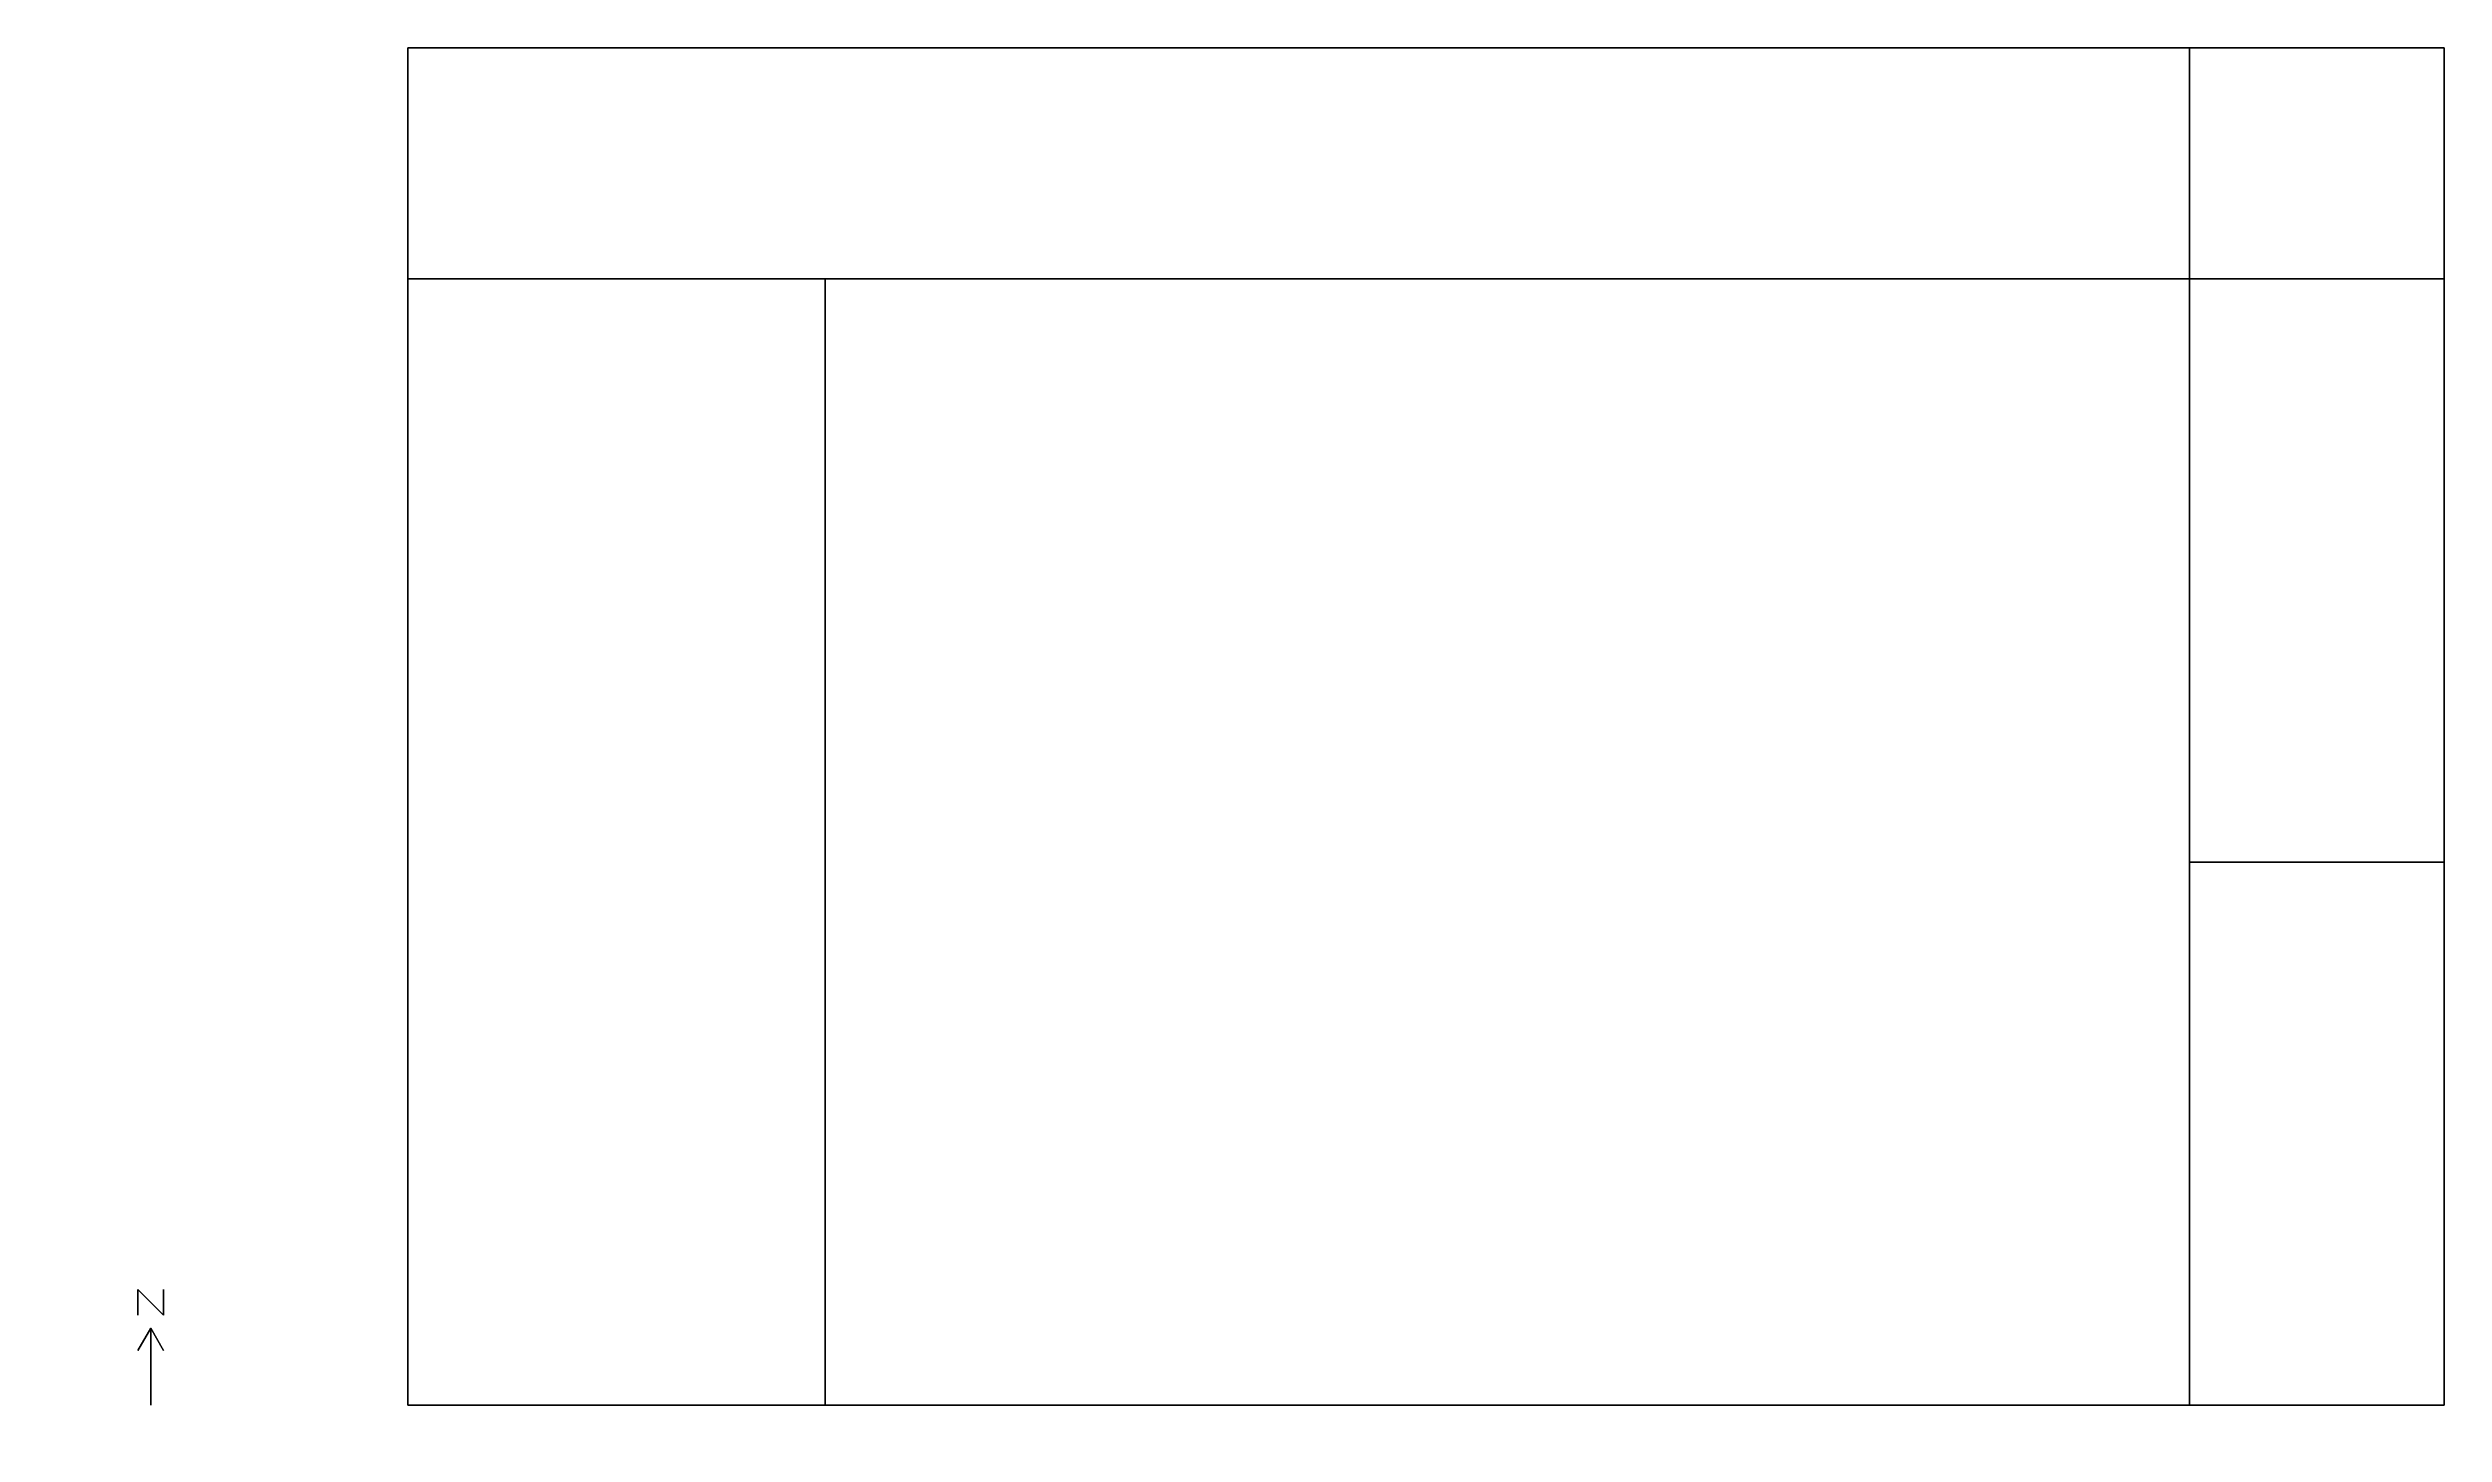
# Model space of a CAD drawing. Header units: metres. Extents: x -56.4 to 36.8, y -31.4 to 22.6.
import ezdxf

# ---------------------------------------------------------------- set-up
doc = ezdxf.new("R2010")
doc.units = ezdxf.units.M

msp = doc.modelspace()

# ---------------------------------------------------------------- linework, layer by layer
at = {"layer": '1', "color": 3}
for points in [[(-52.9038, -25.7429, 0.1), (-52.9038, -25.7429), (-52.9038, -26.7429), (-52.9038, -26.7429, 0.1)], [(-52.9038, -25.7429, 0.1), (-52.9038, -25.7429), (-51.9038, -26.7429), (-51.9038, -26.7429, 0.1)], [(-51.9038, -25.7429, 0.1), (-51.9038, -25.7429), (-51.9038, -26.7429), (-51.9038, -26.7429, 0.1)], [(-52.4038, -27.2429, 0.1), (-52.4038, -27.2429), (-52.9038, -28.1089), (-52.9038, -28.1089, 0.1)], [(-52.4038, -27.2429, 0.1), (-52.4038, -27.2429), (-52.4038, -30.2429), (-52.4038, -30.2429, 0.1)], [(-52.4038, -27.2429, 0.1), (-52.4038, -27.2429), (-51.9038, -28.1089), (-51.9038, -28.1089, 0.1)]]:
    msp.add_3dface(points, dxfattribs=at)
at = {"layer": 'BAKERY', "color": 43}
for points in [[(26.8875, -9.1251, 6.096), (26.8875, -9.1251), (26.8875, -30.2429), (26.8875, -30.2429, 6.096)], [(36.7863, -9.1251, 6.096), (36.7863, -9.1251), (26.8875, -9.1251), (26.8875, -9.1251, 6.096)], [(36.7863, -30.2429, 6.096), (36.7863, -30.2429), (36.7863, -9.1251), (36.7863, -9.1251, 6.096)], [(26.8875, -30.2429, 6.096), (26.8875, -30.2429), (36.7863, -30.2429), (36.7863, -30.2429, 6.096)]]:
    msp.add_3dface(points, dxfattribs=at)
at = {"layer": 'BAKERY', "color": 8}
msp.add_3dface([(36.7863, -9.1251), (36.7863, -30.2429), (26.8875, -30.2429), (26.8875, -9.1251)], dxfattribs=at)
at = {"layer": 'BAKERY', "color": 15}
msp.add_3dface([(26.8875, -9.1251, 6.096), (26.8875, -30.2429, 6.096), (36.7863, -30.2429, 6.096), (36.7863, -9.1251, 6.096)], dxfattribs=at)
at = {"layer": 'DELI', "color": 43}
for points in [[(26.8875, 13.5765, 6.096), (26.8875, 13.5765), (26.8875, -9.1251), (26.8875, -9.1251, 6.096)], [(36.7863, 13.5765, 6.096), (36.7863, 13.5765), (26.8875, 13.5765), (26.8875, 13.5765, 6.096)], [(36.7863, -9.1251, 6.096), (36.7863, -9.1251), (36.7863, 13.5765), (36.7863, 13.5765, 6.096)], [(26.8875, -9.1251, 6.096), (26.8875, -9.1251), (36.7863, -9.1251), (36.7863, -9.1251, 6.096)]]:
    msp.add_3dface(points, dxfattribs=at)
at = {"layer": 'DELI', "color": 8}
msp.add_3dface([(36.7863, 13.5765), (36.7863, -9.1251), (26.8875, -9.1251), (26.8875, 13.5765)], dxfattribs=at)
at = {"layer": 'DELI', "color": 15}
msp.add_3dface([(26.8875, 13.5765, 6.096), (26.8875, -9.1251, 6.096), (36.7863, -9.1251, 6.096), (36.7863, 13.5765, 6.096)], dxfattribs=at)
at = {"layer": 'DRYSTORAGE', "color": 43}
for points in [[(26.8875, 22.5515, 6.096), (26.8875, 22.5515), (-42.4038, 22.5515), (-42.4038, 22.5515, 6.096)], [(-42.4038, 22.5515, 6.096), (-42.4038, 22.5515), (-42.4038, 13.5765), (-42.4038, 13.5765, 6.096)], [(26.8875, 13.5765, 6.096), (26.8875, 13.5765), (26.8875, 22.5515), (26.8875, 22.5515, 6.096)], [(-42.4038, 13.5765, 6.096), (-42.4038, 13.5765), (-26.1698, 13.5765), (-26.1698, 13.5765, 6.096)], [(-26.1698, 13.5765, 6.096), (-26.1698, 13.5765), (26.8875, 13.5765), (26.8875, 13.5765, 6.096)]]:
    msp.add_3dface(points, dxfattribs=at)
at = {"layer": 'DRYSTORAGE', "color": 8}
msp.add_3dface([(26.8875, 22.5515), (26.8875, 13.5765), (-42.4038, 13.5765), (-42.4038, 22.5515)], dxfattribs=at)
at = {"layer": 'DRYSTORAGE', "color": 15}
msp.add_3dface([(-42.4038, 22.5515, 6.096), (-42.4038, 13.5765, 6.096), (26.8875, 13.5765, 6.096), (26.8875, 22.5515, 6.096)], dxfattribs=at)
at = {"layer": 'OFFICE', "color": 43}
for points in [[(36.7863, 22.5515, 6.096), (36.7863, 22.5515), (26.8875, 22.5515), (26.8875, 22.5515, 6.096)], [(26.8875, 22.5515, 6.096), (26.8875, 22.5515), (26.8875, 13.5765), (26.8875, 13.5765, 6.096)], [(36.7863, 13.5765, 6.096), (36.7863, 13.5765), (36.7863, 22.5515), (36.7863, 22.5515, 6.096)], [(26.8875, 13.5765, 6.096), (26.8875, 13.5765), (36.7863, 13.5765), (36.7863, 13.5765, 6.096)]]:
    msp.add_3dface(points, dxfattribs=at)
at = {"layer": 'OFFICE', "color": 8}
msp.add_3dface([(36.7863, 22.5515), (36.7863, 13.5765), (26.8875, 13.5765), (26.8875, 22.5515)], dxfattribs=at)
at = {"layer": 'OFFICE', "color": 15}
msp.add_3dface([(26.8875, 22.5515, 6.096), (26.8875, 13.5765, 6.096), (36.7863, 13.5765, 6.096), (36.7863, 22.5515, 6.096)], dxfattribs=at)
at = {"layer": 'PRODUCE', "color": 43}
for points in [[(-26.1698, 13.5765, 6.096), (-26.1698, 13.5765), (-42.4038, 13.5765), (-42.4038, 13.5765, 6.096)], [(-42.4038, 13.5765, 6.096), (-42.4038, 13.5765), (-42.4038, -30.2429), (-42.4038, -30.2429, 6.096)], [(-26.1698, -30.2429, 6.096), (-26.1698, -30.2429), (-26.1698, 13.5765), (-26.1698, 13.5765, 6.096)], [(-42.4038, -30.2429, 6.096), (-42.4038, -30.2429), (-26.1698, -30.2429), (-26.1698, -30.2429, 6.096)]]:
    msp.add_3dface(points, dxfattribs=at)
at = {"layer": 'PRODUCE', "color": 8}
msp.add_3dface([(-26.1698, 13.5765), (-26.1698, -30.2429), (-42.4038, -30.2429), (-42.4038, 13.5765)], dxfattribs=at)
at = {"layer": 'PRODUCE', "color": 15}
msp.add_3dface([(-42.4038, 13.5765, 6.096), (-42.4038, -30.2429, 6.096), (-26.1698, -30.2429, 6.096), (-26.1698, 13.5765, 6.096)], dxfattribs=at)
at = {"layer": 'SALES', "color": 43}
for points in [[(26.8875, 13.5765, 6.096), (26.8875, 13.5765), (-26.1698, 13.5765), (-26.1698, 13.5765, 6.096)], [(-26.1698, 13.5765, 6.096), (-26.1698, 13.5765), (-26.1698, -30.2429), (-26.1698, -30.2429, 6.096)], [(26.8875, -9.1251, 6.096), (26.8875, -9.1251), (26.8875, 13.5765), (26.8875, 13.5765, 6.096)], [(26.8875, -30.2429, 6.096), (26.8875, -30.2429), (26.8875, -9.1251), (26.8875, -9.1251, 6.096)], [(-26.1698, -30.2429, 6.096), (-26.1698, -30.2429), (26.8875, -30.2429), (26.8875, -30.2429, 6.096)]]:
    msp.add_3dface(points, dxfattribs=at)
at = {"layer": 'SALES', "color": 8}
msp.add_3dface([(26.8875, 13.5765), (26.8875, -30.2429), (-26.1698, -30.2429), (-26.1698, 13.5765)], dxfattribs=at)
at = {"layer": 'SALES', "color": 15}
msp.add_3dface([(-26.1698, 13.5765, 6.096), (-26.1698, -30.2429, 6.096), (26.8875, -30.2429, 6.096), (26.8875, 13.5765, 6.096)], dxfattribs=at)
at = {"layer": 'SALES', "color": 143}
msp.add_3dface([(-25.688, -30.2429, 4.7256), (-25.688, -30.2429, 1.372), (26.406, -30.2429, 1.372), (26.406, -30.2429, 4.7256)], dxfattribs=at)

doc.saveas('drawing.dxf')
